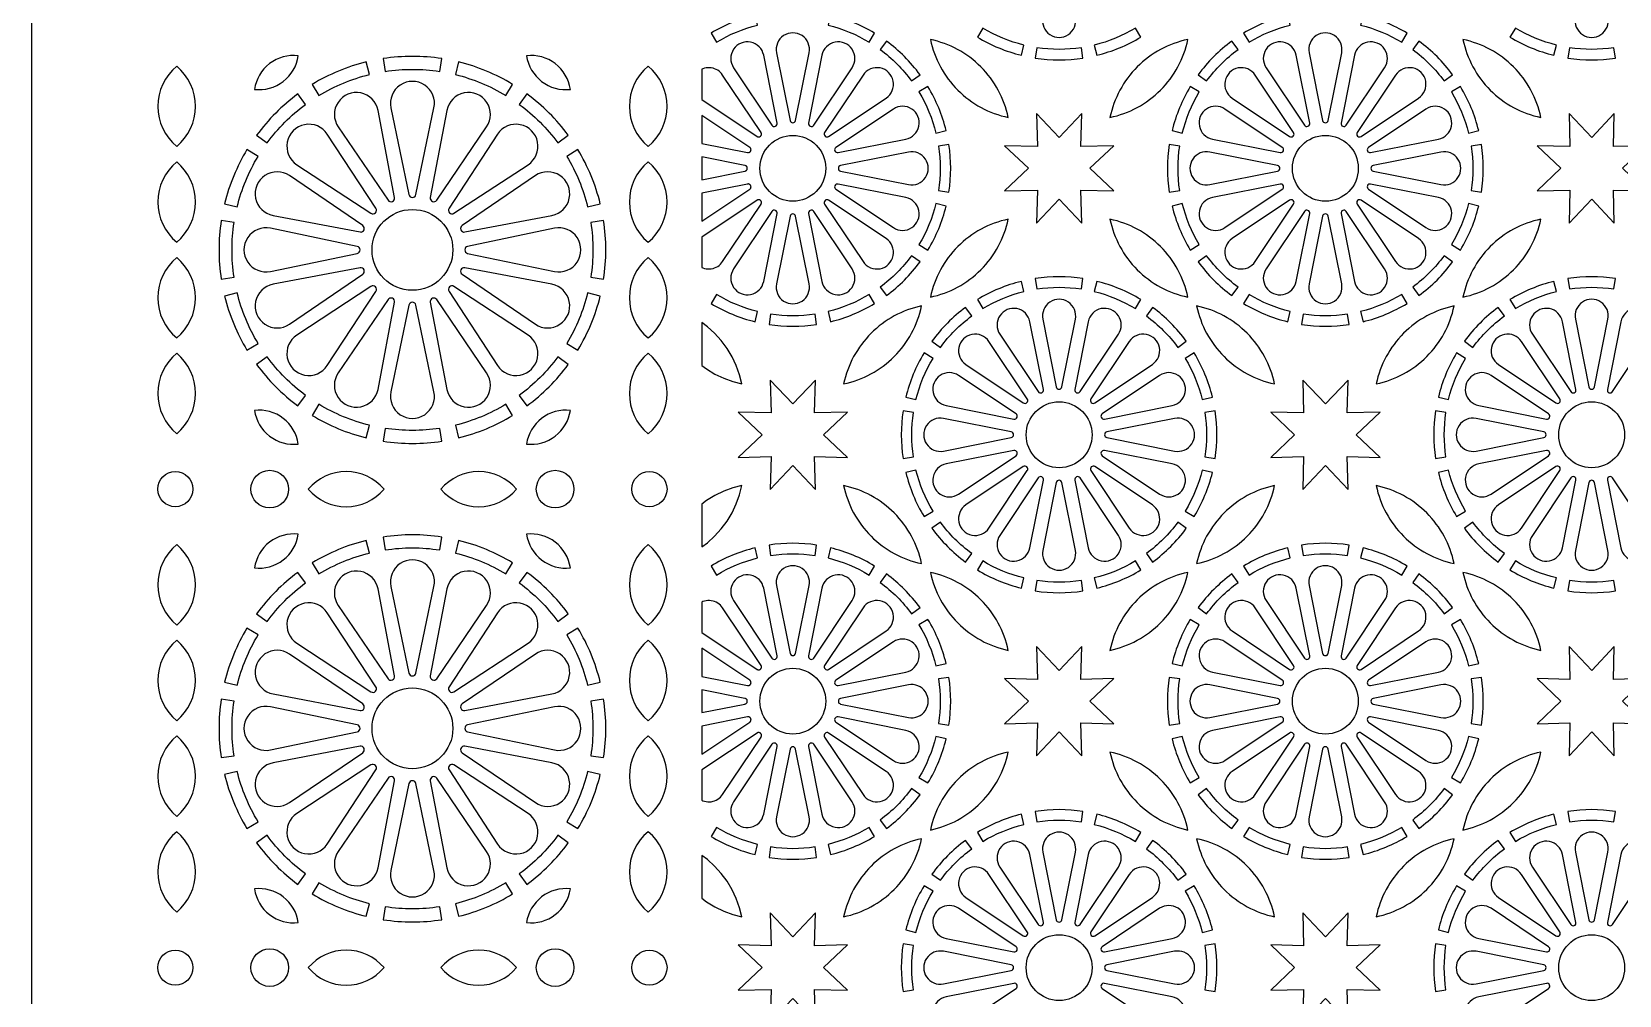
# Model space of a CAD drawing. Header units: millimetres. Extents: x 0 to 1380, y 140 to 1220.
# Drawn here: x 0 to 417.3, y 672.7 to 925.8 of the extents above; entities that cross this region are included whole.
import ezdxf

# ---------------------------------------------------------------- set-up
doc = ezdxf.new("R2010")
doc.units = ezdxf.units.MM
doc.layers.add('CUT', color=1, linetype='CONTINUOUS')

msp = doc.modelspace()

# ---------------------------------------------------------------- linework, layer by layer
at = {"layer": 'CUT'}
for points in [[(0, 1220), (1380.15, 1220), (1380.15, 139.85), (0, 139.85)], [(176.15, 907.986), (190.658, 898.292), (190.726, 898.251), (190.796, 898.219), (190.869, 898.193), (190.943, 898.176), (191.02, 898.166), (191.098, 898.163), (191.174, 898.169), (191.249, 898.182), (191.324, 898.203), (191.395, 898.231), (191.463, 898.267), (191.528, 898.31), (191.588, 898.358), (191.642, 898.412), (191.69, 898.472), (191.733, 898.537), (191.769, 898.605), (191.797, 898.676), (191.818, 898.751), (191.831, 898.826), (191.837, 898.902), (191.834, 898.98), (191.824, 899.057), (191.807, 899.131), (191.781, 899.204), (191.749, 899.274), (191.708, 899.342), (181.626, 914.431), (181.353, 914.796), (181.047, 915.129), (180.705, 915.429), (180.336, 915.693), (179.941, 915.915), (179.525, 916.096), (179.092, 916.233), (178.647, 916.324), (178.195, 916.368), (177.742, 916.366), (177.291, 916.316), (176.848, 916.22), (176.416, 916.078), (176.15, 915.958)], [(176.15, 896.443), (188.174, 894.051), (188.252, 894.04), (188.329, 894.036), (188.406, 894.041), (188.481, 894.053), (188.556, 894.073), (188.628, 894.101), (188.697, 894.135), (188.761, 894.176), (188.821, 894.224), (188.877, 894.278), (188.926, 894.337), (188.97, 894.4), (189.006, 894.468), (189.036, 894.539), (189.058, 894.613), (189.073, 894.688), (189.079, 894.766), (189.078, 894.842), (189.069, 894.919), (189.053, 894.994), (189.028, 895.066), (188.996, 895.137), (188.958, 895.204), (188.913, 895.266), (188.861, 895.324), (188.805, 895.376), (188.742, 895.423), (176.15, 903.837)], [(261.989, 889.925), (255.708, 883.974), (264.357, 884.207), (264.124, 875.558), (270.075, 881.839), (276.026, 875.558), (275.793, 884.207), (284.442, 883.974), (278.161, 889.925), (284.442, 895.876), (275.793, 895.643), (276.026, 904.292), (270.075, 898.011), (264.124, 904.292), (264.357, 895.643), (255.708, 895.876)], [(401.989, 889.925), (395.708, 883.974), (404.357, 884.207), (404.124, 875.558), (410.075, 881.839), (416.026, 875.558), (415.793, 884.207), (424.442, 883.974), (418.161, 889.925), (424.442, 895.876), (415.793, 895.643), (416.026, 904.292), (410.075, 898.011), (404.124, 904.292), (404.357, 895.643), (395.708, 895.876)], [(176.15, 886.924), (187.5, 889.182), (187.577, 889.202), (187.65, 889.228), (187.719, 889.262), (187.784, 889.302), (187.845, 889.349), (187.901, 889.402), (187.952, 889.46), (187.995, 889.523), (188.034, 889.59), (188.064, 889.661), (188.087, 889.735), (188.103, 889.809), (188.11, 889.887), (188.11, 889.963), (188.103, 890.041), (188.087, 890.115), (188.064, 890.189), (188.034, 890.26), (187.995, 890.327), (187.952, 890.39), (187.901, 890.448), (187.845, 890.501), (187.784, 890.548), (187.719, 890.588), (187.65, 890.622), (187.577, 890.648), (187.5, 890.668), (176.15, 892.926)], [(176.15, 876.013), (188.742, 884.427), (188.805, 884.474), (188.861, 884.526), (188.913, 884.584), (188.958, 884.646), (188.996, 884.713), (189.028, 884.784), (189.053, 884.856), (189.069, 884.931), (189.078, 885.008), (189.079, 885.084), (189.073, 885.162), (189.058, 885.237), (189.036, 885.311), (189.006, 885.382), (188.97, 885.45), (188.926, 885.513), (188.877, 885.572), (188.821, 885.626), (188.761, 885.674), (188.697, 885.715), (188.628, 885.749), (188.556, 885.777), (188.481, 885.797), (188.406, 885.809), (188.329, 885.814), (188.252, 885.81), (188.174, 885.799), (176.15, 883.407)], [(176.15, 863.892), (176.416, 863.772), (176.848, 863.63), (177.291, 863.534), (177.742, 863.484), (178.195, 863.482), (178.647, 863.526), (179.092, 863.617), (179.525, 863.754), (179.941, 863.935), (180.336, 864.157), (180.705, 864.421), (181.047, 864.721), (181.353, 865.054), (181.626, 865.419), (191.708, 880.508), (191.749, 880.576), (191.781, 880.646), (191.807, 880.719), (191.824, 880.793), (191.834, 880.87), (191.837, 880.948), (191.831, 881.024), (191.818, 881.099), (191.797, 881.174), (191.769, 881.245), (191.733, 881.313), (191.69, 881.378), (191.642, 881.438), (191.588, 881.492), (191.528, 881.54), (191.463, 881.583), (191.395, 881.619), (191.324, 881.647), (191.249, 881.668), (191.174, 881.681), (191.098, 881.687), (191.02, 881.684), (190.943, 881.674), (190.869, 881.657), (190.796, 881.631), (190.726, 881.599), (190.658, 881.558), (176.15, 871.864)], [(176.15, 838.141), (177.393, 837.216), (179.595, 835.888), (181.916, 834.78), (184.333, 833.903), (186.705, 833.295), (186.097, 835.667), (185.22, 838.084), (184.112, 840.405), (182.784, 842.607), (181.249, 844.67), (179.521, 846.576), (177.616, 848.303), (176.15, 849.394)], [(191.989, 819.925), (185.708, 813.974), (194.357, 814.207), (194.124, 805.558), (200.075, 811.839), (206.026, 805.558), (205.793, 814.207), (214.442, 813.974), (208.161, 819.925), (214.442, 825.876), (205.793, 825.643), (206.026, 834.292), (200.075, 828.011), (194.124, 834.292), (194.357, 825.643), (185.708, 825.876)], [(331.989, 819.925), (325.708, 813.974), (334.357, 814.207), (334.124, 805.558), (340.075, 811.839), (346.026, 805.558), (345.793, 814.207), (354.442, 813.974), (348.161, 819.925), (354.442, 825.876), (345.793, 825.643), (346.026, 834.292), (340.075, 828.011), (334.124, 834.292), (334.357, 825.643), (325.708, 825.876)], [(176.15, 790.456), (177.616, 791.547), (179.521, 793.274), (181.249, 795.18), (182.784, 797.243), (184.112, 799.445), (185.22, 801.766), (186.097, 804.183), (186.705, 806.555), (184.333, 805.947), (181.916, 805.07), (179.595, 803.962), (177.393, 802.634), (176.15, 801.709)], [(176.15, 767.986), (190.658, 758.292), (190.726, 758.251), (190.796, 758.219), (190.869, 758.193), (190.943, 758.176), (191.02, 758.166), (191.098, 758.163), (191.174, 758.169), (191.249, 758.182), (191.324, 758.203), (191.395, 758.231), (191.463, 758.267), (191.528, 758.31), (191.588, 758.358), (191.642, 758.412), (191.69, 758.472), (191.733, 758.537), (191.769, 758.605), (191.797, 758.676), (191.818, 758.751), (191.831, 758.826), (191.837, 758.902), (191.834, 758.98), (191.824, 759.057), (191.807, 759.131), (191.781, 759.204), (191.749, 759.274), (191.708, 759.342), (181.626, 774.431), (181.353, 774.796), (181.047, 775.129), (180.705, 775.429), (180.336, 775.693), (179.941, 775.915), (179.525, 776.096), (179.092, 776.233), (178.647, 776.324), (178.195, 776.368), (177.742, 776.366), (177.291, 776.316), (176.848, 776.22), (176.416, 776.078), (176.15, 775.958)], [(176.15, 756.443), (188.174, 754.051), (188.252, 754.04), (188.329, 754.036), (188.406, 754.041), (188.481, 754.053), (188.556, 754.073), (188.628, 754.101), (188.697, 754.135), (188.761, 754.176), (188.821, 754.224), (188.877, 754.278), (188.926, 754.337), (188.97, 754.4), (189.006, 754.468), (189.036, 754.539), (189.058, 754.613), (189.073, 754.688), (189.079, 754.766), (189.078, 754.842), (189.069, 754.919), (189.053, 754.994), (189.028, 755.066), (188.996, 755.137), (188.958, 755.204), (188.913, 755.266), (188.861, 755.324), (188.805, 755.376), (188.742, 755.423), (176.15, 763.837)], [(261.989, 749.925), (255.708, 743.974), (264.357, 744.207), (264.124, 735.558), (270.075, 741.839), (276.026, 735.558), (275.793, 744.207), (284.442, 743.974), (278.161, 749.925), (284.442, 755.876), (275.793, 755.643), (276.026, 764.292), (270.075, 758.011), (264.124, 764.292), (264.357, 755.643), (255.708, 755.876)], [(401.989, 749.925), (395.708, 743.974), (404.357, 744.207), (404.124, 735.558), (410.075, 741.839), (416.026, 735.558), (415.793, 744.207), (424.442, 743.974), (418.161, 749.925), (424.442, 755.876), (415.793, 755.643), (416.026, 764.292), (410.075, 758.011), (404.124, 764.292), (404.357, 755.643), (395.708, 755.876)], [(176.15, 746.924), (187.5, 749.182), (187.577, 749.202), (187.65, 749.228), (187.719, 749.262), (187.784, 749.302), (187.845, 749.349), (187.901, 749.402), (187.952, 749.46), (187.995, 749.523), (188.034, 749.59), (188.064, 749.661), (188.087, 749.735), (188.103, 749.809), (188.11, 749.887), (188.11, 749.963), (188.103, 750.041), (188.087, 750.115), (188.064, 750.189), (188.034, 750.26), (187.995, 750.327), (187.952, 750.39), (187.901, 750.448), (187.845, 750.501), (187.784, 750.548), (187.719, 750.588), (187.65, 750.622), (187.577, 750.648), (187.5, 750.668), (176.15, 752.926)], [(176.15, 736.013), (188.742, 744.427), (188.805, 744.474), (188.861, 744.526), (188.913, 744.584), (188.958, 744.646), (188.996, 744.713), (189.028, 744.784), (189.053, 744.856), (189.069, 744.931), (189.078, 745.008), (189.079, 745.084), (189.073, 745.162), (189.058, 745.237), (189.036, 745.311), (189.006, 745.382), (188.97, 745.45), (188.926, 745.513), (188.877, 745.572), (188.821, 745.626), (188.761, 745.674), (188.697, 745.715), (188.628, 745.749), (188.556, 745.777), (188.481, 745.797), (188.406, 745.809), (188.329, 745.814), (188.252, 745.81), (188.174, 745.799), (176.15, 743.407)], [(176.15, 723.892), (176.416, 723.772), (176.848, 723.63), (177.291, 723.534), (177.742, 723.484), (178.195, 723.482), (178.647, 723.526), (179.092, 723.617), (179.525, 723.754), (179.941, 723.935), (180.336, 724.157), (180.705, 724.421), (181.047, 724.721), (181.353, 725.054), (181.626, 725.419), (191.708, 740.508), (191.749, 740.576), (191.781, 740.646), (191.807, 740.719), (191.824, 740.793), (191.834, 740.87), (191.837, 740.948), (191.831, 741.024), (191.818, 741.099), (191.797, 741.174), (191.769, 741.245), (191.733, 741.313), (191.69, 741.378), (191.642, 741.438), (191.588, 741.492), (191.528, 741.54), (191.463, 741.583), (191.395, 741.619), (191.324, 741.647), (191.249, 741.668), (191.174, 741.681), (191.098, 741.687), (191.02, 741.684), (190.943, 741.674), (190.869, 741.657), (190.796, 741.631), (190.726, 741.599), (190.658, 741.558), (176.15, 731.864)], [(176.15, 698.141), (177.393, 697.216), (179.595, 695.888), (181.916, 694.78), (184.333, 693.903), (186.705, 693.295), (186.097, 695.667), (185.22, 698.084), (184.112, 700.405), (182.784, 702.607), (181.249, 704.67), (179.521, 706.576), (177.616, 708.303), (176.15, 709.394)], [(185.708, 673.974), (194.357, 674.207), (194.124, 665.558), (200.075, 671.839), (206.026, 665.558), (205.793, 674.207), (214.442, 673.974), (208.161, 679.925), (214.442, 685.876), (205.793, 685.643), (206.026, 694.292), (200.075, 688.011), (194.124, 694.292), (194.357, 685.643), (185.708, 685.876), (191.989, 679.925)], [(325.708, 673.974), (334.357, 674.207), (334.124, 665.558), (340.075, 671.839), (346.026, 665.558), (345.793, 674.207), (354.442, 673.974), (348.161, 679.925), (354.442, 685.876), (345.793, 685.643), (346.026, 694.292), (340.075, 688.011), (334.124, 694.292), (334.357, 685.643), (325.708, 685.876), (331.989, 679.925)]]:
    msp.add_lwpolyline(points, close=True, dxfattribs=at)
for points in [[(269.333, 947.352), (265.792, 929.549, 1.2185037), (274.358, 929.549), (270.817, 947.352, 0.8206783)], [(409.333, 947.352), (405.792, 929.549, 1.2185037), (414.358, 929.549), (410.817, 947.352, 0.8206783)], [(180.019, 923.075, -0.0758398), (190.816, 927.547), (190.162, 930.228, 0.0759046), (178.586, 925.434)], [(209.334, 927.547, -0.0758398), (220.131, 923.075), (221.564, 925.434, 0.0759046), (209.988, 930.228)], [(260.816, 922.303, -0.0758398), (250.019, 926.775), (248.586, 924.416, 0.0759046), (260.162, 919.622)], [(290.131, 926.775, -0.0758398), (279.334, 922.303), (279.988, 919.622, 0.0759046), (291.564, 924.416)], [(320.019, 923.075, -0.0758398), (330.816, 927.547), (330.162, 930.228, 0.0759046), (318.586, 925.434)], [(349.334, 927.547, -0.0758398), (360.131, 923.075), (361.564, 925.434, 0.0759046), (349.988, 930.228)], [(400.816, 922.303, -0.0758398), (390.019, 926.775), (388.586, 924.416, 0.0759046), (400.162, 919.622)], [(195.949, 901.824), (192.408, 919.627, 1.2185033), (184.493, 916.349), (194.578, 901.257, 0.8206798)], [(200.817, 902.498), (204.358, 920.301, 1.2185037), (195.792, 920.301), (199.333, 902.498, 0.8206783)], [(205.572, 901.257), (215.657, 916.349, 1.2185033), (207.742, 919.627), (204.201, 901.824, 0.8206798)], [(223.027, 921.14, -0.0758399), (231.29, 912.877), (233.517, 914.507, 0.0759044), (224.657, 923.367)], [(236.233, 923.767, 0.1456685), (243.424, 910.479, 0.1456685), (256.712, 903.288, 0.1456685), (249.521, 916.576, 0.1456685)], [(303.917, 923.767, 0.1456685), (290.629, 916.576, 0.1456685), (283.438, 903.288, 0.1456685), (296.726, 910.479, 0.1456685)], [(308.86, 912.877, -0.0758399), (317.123, 921.14), (315.493, 923.367, 0.0759044), (306.633, 914.507)], [(335.949, 901.824), (332.408, 919.627, 1.2185033), (324.493, 916.349), (334.578, 901.257, 0.8206798)], [(340.817, 902.498), (344.358, 920.301, 1.2185037), (335.792, 920.301), (339.333, 902.498, 0.8206783)], [(345.572, 901.257), (355.657, 916.349, 1.2185033), (347.742, 919.627), (344.201, 901.824, 0.8206798)], [(363.027, 921.14, -0.0758399), (371.29, 912.877), (373.517, 914.507, 0.0759044), (364.657, 923.367)], [(376.233, 923.767, 0.1456685), (383.424, 910.479, 0.1456685), (396.712, 903.288, 0.1456685), (389.521, 916.576, 0.1456685)], [(66.105, 912.758, 0.1947318), (70.077, 919.513, 0.1947317), (62.526, 917.424, 0.1947318), (58.554, 910.669, 0.1947317)], [(107.766, 918.756, 0.0760714), (92.384, 918.756), (92.906, 915.382, -0.0760181), (107.244, 915.382)], [(134.045, 912.758, 0.1947317), (141.596, 910.669, 0.1947318), (137.624, 917.424, 0.1947317), (130.073, 919.513, 0.1947318)], [(275.918, 921.623, -0.0758397), (264.232, 921.623), (263.811, 918.896, 0.0759046), (276.339, 918.896)], [(415.918, 921.623, -0.0758397), (404.232, 921.623), (403.811, 918.896, 0.0759046), (416.339, 918.896)], [(43.05, 906.211, 0.2224801), (38.1, 916.785, 0.2224801), (33.15, 906.211, 0.2224801), (38.1, 895.636, 0.2224801)], [(87.947, 917.874, 0.0760714), (73.736, 911.987), (75.509, 909.069, -0.0760181), (88.756, 914.557)], [(126.414, 911.987, 0.0760714), (112.203, 917.874), (111.394, 914.557, -0.0760181), (124.641, 909.069)], [(167, 906.211, 0.2224801), (162.05, 916.785, 0.2224801), (157.1, 906.211, 0.2224801), (162.05, 895.636, 0.2224801)], [(209.49, 898.29), (224.582, 908.375, 1.2185039), (218.525, 914.432), (208.44, 899.34, 0.8206772)], [(331.71, 899.34), (321.625, 914.432, 1.2185039), (315.568, 908.375), (330.66, 898.29, 0.8206772)], [(349.49, 898.29), (364.582, 908.375, 1.2185039), (358.525, 914.432), (348.44, 899.34, 0.8206772)], [(95.372, 882.264), (91.027, 905.141, 1.2293119), (80.561, 900.806), (93.665, 881.557, 0.8134632)], [(100.999, 883.016), (105.739, 905.814, 1.229312), (94.411, 905.814), (99.151, 883.016, 0.8134629)], [(106.485, 881.557), (119.589, 900.806, 1.2293119), (109.123, 905.141), (104.778, 882.264, 0.8134632)], [(233.225, 909.981, -0.0758398), (237.697, 899.184), (240.378, 899.838, 0.0759046), (235.584, 911.414)], [(302.453, 899.184, -0.0758398), (306.925, 909.981), (304.566, 911.414, 0.0759046), (299.772, 899.838)], [(373.225, 909.981, -0.0758398), (377.697, 899.184), (380.378, 899.838, 0.0759046), (375.584, 911.414)], [(69.975, 909.474, 0.0760714), (59.098, 898.597), (61.852, 896.58, -0.0760181), (71.991, 906.719)], [(141.052, 898.597, 0.0760714), (130.175, 909.474), (128.159, 906.719, -0.0760181), (138.298, 896.58)], [(211.974, 894.051), (229.777, 897.592, 1.2185033), (226.499, 905.507), (211.407, 895.422, 0.8206798)], [(328.743, 895.422), (313.651, 905.507, 1.2185033), (310.373, 897.592), (328.176, 894.051, 0.8206798)], [(351.974, 894.051), (369.777, 897.592, 1.2185033), (366.499, 905.507), (351.407, 895.422, 0.8206798)], [(90.461, 879.417), (77.692, 898.889, 1.229312), (69.682, 890.879), (89.155, 878.11, 0.8134629)], [(110.995, 878.11), (130.468, 890.879, 1.229312), (122.458, 898.889), (109.689, 879.417, 0.8134629)], [(56.584, 894.836, 0.0760714), (50.698, 880.624), (54.015, 879.815, -0.0760181), (59.502, 893.063)], [(149.452, 880.624, 0.0760714), (143.566, 894.836), (140.648, 893.063, -0.0760181), (146.135, 879.815)], [(212.648, 889.183), (230.451, 885.642, 1.2185037), (230.451, 894.208), (212.648, 890.667, 0.8206783)], [(238.377, 895.768, -0.0758397), (238.377, 884.082), (241.104, 883.661, 0.0759046), (241.104, 896.189)], [(301.773, 884.082, -0.0758397), (301.773, 895.768), (299.046, 896.189, 0.0759046), (299.046, 883.661)], [(327.502, 890.667), (309.699, 894.208, 1.2185037), (309.699, 885.642), (327.502, 889.183, 0.8206783)], [(352.648, 889.183), (370.451, 885.642, 1.2185037), (370.451, 894.208), (352.648, 890.667, 0.8206783)], [(378.377, 895.768, -0.0758397), (378.377, 884.082), (381.104, 883.661, 0.0759046), (381.104, 896.189)], [(43.05, 881.068, 0.2224801), (38.1, 891.642, 0.2224801), (33.15, 881.068, 0.2224801), (38.1, 870.493, 0.2224801)], [(87.014, 874.906), (67.766, 888.01, 1.2293118), (63.43, 877.545), (86.307, 873.2, 0.8134636)], [(113.843, 873.2), (136.72, 877.545, 1.2293118), (132.384, 888.01), (113.136, 874.906, 0.8134636)], [(167, 881.068, 0.2224801), (162.05, 891.642, 0.2224801), (157.1, 881.068, 0.2224801), (162.05, 870.493, 0.2224801)], [(211.407, 884.428), (226.499, 874.343, 1.2185033), (229.777, 882.258), (211.974, 885.799, 0.8206798)], [(328.176, 885.799), (310.373, 882.258, 1.2185033), (313.651, 874.343), (328.743, 884.428, 0.8206798)], [(351.407, 884.428), (366.499, 874.343, 1.2185033), (369.777, 882.258), (351.974, 885.799, 0.8206798)], [(208.44, 880.51), (218.525, 865.418, 1.2185039), (224.582, 871.475), (209.49, 881.56, 0.8206772)], [(237.697, 880.666, -0.0758398), (233.225, 869.869), (235.584, 868.436, 0.0759046), (240.378, 880.012)], [(306.925, 869.869, -0.0758398), (302.453, 880.666), (299.772, 880.012, 0.0759046), (304.566, 868.436)], [(330.66, 881.56), (315.568, 871.475, 1.2185039), (321.625, 865.418), (331.71, 880.51, 0.8206772)], [(348.44, 880.51), (358.525, 865.418, 1.2185039), (364.582, 871.475), (349.49, 881.56, 0.8206772)], [(377.697, 880.666, -0.0758398), (373.225, 869.869), (375.584, 868.436, 0.0759046), (380.378, 880.012)], [(194.578, 878.593), (184.493, 863.501, 1.2185033), (192.408, 860.223), (195.949, 878.026, 0.8206798)], [(199.333, 877.352), (195.792, 859.549, 1.2185037), (204.358, 859.549), (200.817, 877.352, 0.8206783)], [(204.201, 878.026), (207.742, 860.223, 1.2185033), (215.657, 863.501), (205.572, 878.593, 0.8206798)], [(236.233, 856.083, 0.1456685), (249.521, 863.274, 0.1456685), (256.712, 876.562, 0.1456685), (243.424, 869.371, 0.1456685)], [(303.917, 856.083, 0.1456685), (296.726, 869.371, 0.1456685), (283.438, 876.562, 0.1456685), (290.629, 863.274, 0.1456685)], [(334.578, 878.593), (324.493, 863.501, 1.2185033), (332.408, 860.223), (335.949, 878.026, 0.8206798)], [(339.333, 877.352), (335.792, 859.549, 1.2185037), (344.358, 859.549), (340.817, 877.352, 0.8206783)], [(344.201, 878.026), (347.742, 860.223, 1.2185033), (355.657, 863.501), (345.572, 878.593, 0.8206798)], [(376.233, 856.083, 0.1456685), (389.521, 863.274, 0.1456685), (396.712, 876.562, 0.1456685), (383.424, 869.371, 0.1456685)], [(49.815, 876.187, 0.0760715), (49.815, 860.806), (53.189, 861.327, -0.076018), (53.189, 875.666)], [(85.556, 869.421), (62.757, 874.161, 1.229312), (62.757, 862.832), (85.556, 867.572, 0.8134626)], [(114.594, 867.572), (137.393, 862.832, 1.229312), (137.393, 874.161), (114.594, 869.421, 0.8134626)], [(150.335, 860.806, 0.0760715), (150.335, 876.187), (146.961, 875.666, -0.076018), (146.961, 861.327)], [(43.05, 855.925, 0.2224801), (38.1, 866.499, 0.2224801), (33.15, 855.925, 0.2224801), (38.1, 845.351, 0.2224801)], [(167, 855.925, 0.2224801), (162.05, 866.499, 0.2224801), (157.1, 855.925, 0.2224801), (162.05, 845.351, 0.2224801)], [(231.29, 866.973, -0.0758399), (223.027, 858.71), (224.657, 856.483, 0.0759044), (233.517, 865.343)], [(317.123, 858.71, -0.0758399), (308.86, 866.973), (306.633, 865.343, 0.0759044), (315.493, 856.483)], [(371.29, 866.973, -0.0758399), (363.027, 858.71), (364.657, 856.483, 0.0759044), (373.517, 865.343)], [(86.307, 863.793), (63.43, 859.448, 1.2293118), (67.766, 848.983), (87.014, 862.087, 0.8134636)], [(113.136, 862.087), (132.384, 848.983, 1.2293118), (136.72, 859.448), (113.843, 863.793, 0.8134636)], [(250.019, 853.075, -0.0758398), (260.816, 857.547), (260.162, 860.228, 0.0759046), (248.586, 855.434)], [(264.232, 858.227, -0.0758397), (275.918, 858.227), (276.339, 860.954, 0.0759046), (263.811, 860.954)], [(279.334, 857.547, -0.0758398), (290.131, 853.075), (291.564, 855.434, 0.0759046), (279.988, 860.228)], [(390.019, 853.075, -0.0758398), (400.816, 857.547), (400.162, 860.228, 0.0759046), (388.586, 855.434)], [(404.232, 858.227, -0.0758397), (415.918, 858.227), (416.339, 860.954, 0.0759046), (403.811, 860.954)], [(50.698, 856.369, 0.0760714), (56.584, 842.157), (59.502, 843.93, -0.0760181), (54.015, 857.178)], [(89.155, 858.882), (69.682, 846.113, 1.229312), (77.692, 838.104), (90.461, 857.576, 0.8134629)], [(93.665, 855.436), (80.561, 836.187, 1.2293119), (91.027, 831.852), (95.372, 854.729, 0.8134632)], [(104.778, 854.729), (109.123, 831.852, 1.2293119), (119.589, 836.187), (106.485, 855.436, 0.8134632)], [(109.689, 857.576), (122.458, 838.104, 1.229312), (130.468, 846.113), (110.995, 858.882, 0.8134629)], [(143.566, 842.157, 0.0760714), (149.452, 856.369), (146.135, 857.178, -0.0760181), (140.648, 843.93)], [(190.816, 852.303, -0.0758398), (180.019, 856.775), (178.586, 854.416, 0.0759046), (190.162, 849.622)], [(220.131, 856.775, -0.0758398), (209.334, 852.303), (209.988, 849.622, 0.0759046), (221.564, 854.416)], [(270.817, 832.498), (274.358, 850.301, 1.2185037), (265.792, 850.301), (269.333, 832.498, 0.8206783)], [(330.816, 852.303, -0.0758398), (320.019, 856.775), (318.586, 854.416, 0.0759046), (330.162, 849.622)], [(360.131, 856.775, -0.0758398), (349.334, 852.303), (349.988, 849.622, 0.0759046), (361.564, 854.416)], [(410.817, 832.498), (414.358, 850.301, 1.2185037), (405.792, 850.301), (409.333, 832.498, 0.8206783)], [(99.151, 853.977), (94.411, 831.179, 1.229312), (105.739, 831.179), (100.999, 853.977, 0.8134629)], [(205.918, 851.623, -0.0758397), (194.232, 851.623), (193.811, 848.896, 0.0759046), (206.339, 848.896)], [(233.917, 853.767, 0.1456685), (220.629, 846.576, 0.1456685), (213.438, 833.288, 0.1456685), (226.726, 840.479, 0.1456685)], [(238.86, 842.877, -0.0758399), (247.123, 851.14), (245.493, 853.367, 0.0759044), (236.633, 844.507)], [(265.949, 831.824), (262.408, 849.627, 1.2185033), (254.493, 846.349), (264.578, 831.257, 0.8206798)], [(275.572, 831.257), (285.657, 846.349, 1.2185033), (277.742, 849.627), (274.201, 831.824, 0.8206798)], [(293.027, 851.14, -0.0758399), (301.29, 842.877), (303.517, 844.507, 0.0759044), (294.657, 853.367)], [(306.233, 853.767, 0.1456685), (313.424, 840.479, 0.1456685), (326.712, 833.288, 0.1456685), (319.521, 846.576, 0.1456685)], [(345.918, 851.623, -0.0758397), (334.232, 851.623), (333.811, 848.896, 0.0759046), (346.339, 848.896)], [(373.917, 853.767, 0.1456685), (360.629, 846.576, 0.1456685), (353.438, 833.288, 0.1456685), (366.726, 840.479, 0.1456685)], [(378.86, 842.877, -0.0758399), (387.123, 851.14), (385.493, 853.367, 0.0759044), (376.633, 844.507)], [(405.949, 831.824), (402.408, 849.627, 1.2185033), (394.493, 846.349), (404.578, 831.257, 0.8206798)], [(415.572, 831.257), (425.657, 846.349, 1.2185033), (417.742, 849.627), (414.201, 831.824, 0.8206798)], [(261.71, 829.34), (251.625, 844.432, 1.2185039), (245.568, 838.375), (260.66, 828.29, 0.8206772)], [(279.49, 828.29), (294.582, 838.375, 1.2185039), (288.525, 844.432), (278.44, 829.34, 0.8206772)], [(401.71, 829.34), (391.625, 844.432, 1.2185039), (385.568, 838.375), (400.66, 828.29, 0.8206772)], [(43.05, 830.782, 0.2224801), (38.1, 841.357, 0.2224801), (33.15, 830.782, 0.2224801), (38.1, 820.208, 0.2224801)], [(59.098, 838.396, 0.0760714), (69.975, 827.519), (71.991, 830.274, -0.0760181), (61.852, 840.413)], [(130.175, 827.519, 0.0760714), (141.052, 838.396), (138.298, 840.413, -0.0760181), (128.159, 830.274)], [(167, 830.782, 0.2224801), (162.05, 841.357, 0.2224801), (157.1, 830.782, 0.2224801), (162.05, 820.208, 0.2224801)], [(232.453, 829.184, -0.0758398), (236.925, 839.981), (234.566, 841.414, 0.0759046), (229.772, 829.838)], [(303.225, 839.981, -0.0758398), (307.697, 829.184), (310.378, 829.838, 0.0759046), (305.584, 841.414)], [(372.453, 829.184, -0.0758398), (376.925, 839.981), (374.566, 841.414, 0.0759046), (369.772, 829.838)], [(258.743, 825.422), (243.651, 835.507, 1.2185033), (240.373, 827.592), (258.176, 824.051, 0.8206798)], [(281.974, 824.051), (299.777, 827.592, 1.2185033), (296.499, 835.507), (281.407, 825.422, 0.8206798)], [(398.743, 825.422), (383.651, 835.507, 1.2185033), (380.373, 827.592), (398.176, 824.051, 0.8206798)], [(66.105, 824.235, 0.1947317), (58.554, 826.324, 0.1947318), (62.526, 819.569, 0.1947317), (70.077, 817.48, 0.1947318)], [(73.736, 825.005, 0.0760715), (87.947, 819.119), (88.756, 822.436, -0.076018), (75.509, 827.924)], [(112.203, 819.119, 0.0760715), (126.414, 825.005), (124.641, 827.924, -0.076018), (111.394, 822.436)], [(134.045, 824.235, 0.1947318), (130.073, 817.48, 0.1947317), (137.624, 819.569, 0.1947318), (141.596, 826.324, 0.1947317)], [(231.773, 814.082, -0.0758397), (231.773, 825.768), (229.046, 826.189, 0.0759046), (229.046, 813.661)], [(257.502, 820.667), (239.699, 824.208, 1.2185037), (239.699, 815.642), (257.502, 819.183, 0.8206783)], [(282.648, 819.183), (300.451, 815.642, 1.2185037), (300.451, 824.208), (282.648, 820.667, 0.8206783)], [(308.377, 825.768, -0.0758397), (308.377, 814.082), (311.104, 813.661, 0.0759046), (311.104, 826.189)], [(371.773, 814.082, -0.0758397), (371.773, 825.768), (369.046, 826.189, 0.0759046), (369.046, 813.661)], [(397.502, 820.667), (379.699, 824.208, 1.2185037), (379.699, 815.642), (397.502, 819.183, 0.8206783)], [(92.384, 818.237, 0.0760713), (107.766, 818.237), (107.244, 821.61, -0.0760182), (92.906, 821.61)], [(258.176, 815.799), (240.373, 812.258, 1.2185033), (243.651, 804.343), (258.743, 814.428, 0.8206798)], [(281.407, 814.428), (296.499, 804.343, 1.2185033), (299.777, 812.258), (281.974, 815.799, 0.8206798)], [(398.176, 815.799), (380.373, 812.258, 1.2185033), (383.651, 804.343), (398.743, 814.428, 0.8206798)], [(82.655, 810.254, 0.2205825), (72.703, 805.639, 0.2205825), (82.655, 801.024, 0.2205825), (92.607, 805.639, 0.2205825)], [(117.495, 810.254, 0.2205825), (107.543, 805.639, 0.2205825), (117.495, 801.024, 0.2205825), (127.447, 805.639, 0.2205825)], [(236.925, 799.869, -0.0758398), (232.453, 810.666), (229.772, 810.012, 0.0759046), (234.566, 798.436)], [(260.66, 811.56), (245.568, 801.475, 1.2185039), (251.625, 795.418), (261.71, 810.51, 0.8206772)], [(278.44, 810.51), (288.525, 795.418, 1.2185039), (294.582, 801.475), (279.49, 811.56, 0.8206772)], [(307.697, 810.666, -0.0758398), (303.225, 799.869), (305.584, 798.436, 0.0759046), (310.378, 810.012)], [(376.925, 799.869, -0.0758398), (372.453, 810.666), (369.772, 810.012, 0.0759046), (374.566, 798.436)], [(400.66, 811.56), (385.568, 801.475, 1.2185039), (391.625, 795.418), (401.71, 810.51, 0.8206772)], [(233.917, 786.083, 0.1456685), (226.726, 799.371, 0.1456685), (213.438, 806.562, 0.1456685), (220.629, 793.274, 0.1456685)], [(264.578, 808.593), (254.493, 793.501, 1.2185033), (262.408, 790.223), (265.949, 808.026, 0.8206798)], [(269.333, 807.352), (265.792, 789.549, 1.2185037), (274.358, 789.549), (270.817, 807.352, 0.8206783)], [(274.201, 808.026), (277.742, 790.223, 1.2185033), (285.657, 793.501), (275.572, 808.593, 0.8206798)], [(306.233, 786.083, 0.1456685), (319.521, 793.274, 0.1456685), (326.712, 806.562, 0.1456685), (313.424, 799.371, 0.1456685)], [(373.917, 786.083, 0.1456685), (366.726, 799.371, 0.1456685), (353.438, 806.562, 0.1456685), (360.629, 793.274, 0.1456685)], [(404.578, 808.593), (394.493, 793.501, 1.2185033), (402.408, 790.223), (405.949, 808.026, 0.8206798)], [(409.333, 807.352), (405.792, 789.549, 1.2185037), (414.358, 789.549), (410.817, 807.352, 0.8206783)], [(414.201, 808.026), (417.742, 790.223, 1.2185033), (425.657, 793.501), (415.572, 808.593, 0.8206798)], [(66.105, 787.044, 0.1947318), (70.077, 793.799, 0.1947317), (62.526, 791.71, 0.1947318), (58.554, 784.955, 0.1947317)], [(107.766, 793.042, 0.0760714), (92.384, 793.042), (92.906, 789.668, -0.0760181), (107.244, 789.668)], [(134.045, 787.044, 0.1947317), (141.596, 784.955, 0.1947318), (137.624, 791.71, 0.1947317), (130.073, 793.799, 0.1947318)], [(247.123, 788.71, -0.0758399), (238.86, 796.973), (236.633, 795.343, 0.0759044), (245.493, 786.483)], [(301.29, 796.973, -0.0758399), (293.027, 788.71), (294.657, 786.483, 0.0759044), (303.517, 795.343)], [(387.123, 788.71, -0.0758399), (378.86, 796.973), (376.633, 795.343, 0.0759044), (385.493, 786.483)], [(43.05, 780.496, 0.2224801), (38.1, 791.071, 0.2224801), (33.15, 780.496, 0.2224801), (38.1, 769.922, 0.2224801)], [(87.947, 792.159, 0.0760714), (73.736, 786.273), (75.509, 783.355, -0.076018), (88.756, 788.842)], [(126.414, 786.273, 0.0760714), (112.203, 792.159), (111.394, 788.842, -0.076018), (124.641, 783.355)], [(167, 780.496, 0.2224801), (162.05, 791.071, 0.2224801), (157.1, 780.496, 0.2224801), (162.05, 769.922, 0.2224801)], [(180.019, 783.075, -0.0758398), (190.816, 787.547), (190.162, 790.228, 0.0759046), (178.586, 785.434)], [(194.232, 788.227, -0.0758397), (205.918, 788.227), (206.339, 790.954, 0.0759046), (193.811, 790.954)], [(209.334, 787.547, -0.0758398), (220.131, 783.075), (221.564, 785.434, 0.0759046), (209.988, 790.228)], [(320.019, 783.075, -0.0758398), (330.816, 787.547), (330.162, 790.228, 0.0759046), (318.586, 785.434)], [(334.232, 788.227, -0.0758397), (345.918, 788.227), (346.339, 790.954, 0.0759046), (333.811, 790.954)], [(349.334, 787.547, -0.0758398), (360.131, 783.075), (361.564, 785.434, 0.0759046), (349.988, 790.228)], [(100.999, 757.301), (105.739, 780.1, 1.229312), (94.411, 780.1), (99.151, 757.301, 0.8134626)], [(200.817, 762.498), (204.358, 780.301, 1.2185037), (195.792, 780.301), (199.333, 762.498, 0.8206783)], [(260.816, 782.303, -0.0758398), (250.019, 786.775), (248.586, 784.416, 0.0759046), (260.162, 779.622)], [(290.131, 786.775, -0.0758398), (279.334, 782.303), (279.988, 779.622, 0.0759046), (291.564, 784.416)], [(340.817, 762.498), (344.358, 780.301, 1.2185037), (335.792, 780.301), (339.333, 762.498, 0.8206783)], [(400.816, 782.303, -0.0758398), (390.019, 786.775), (388.586, 784.416, 0.0759046), (400.162, 779.622)], [(69.975, 783.76, 0.0760714), (59.098, 772.883), (61.852, 770.866, -0.0760181), (71.991, 781.005)], [(95.372, 756.55), (91.027, 779.427, 1.2293119), (80.561, 775.092), (93.665, 755.843, 0.8134632)], [(106.485, 755.843), (119.589, 775.092, 1.2293119), (109.123, 779.427), (104.778, 756.55, 0.8134632)], [(141.052, 772.883, 0.0760714), (130.175, 783.76), (128.159, 781.005, -0.0760181), (138.298, 770.866)], [(195.949, 761.824), (192.408, 779.627, 1.2185033), (184.493, 776.349), (194.578, 761.257, 0.8206798)], [(205.572, 761.257), (215.657, 776.349, 1.2185033), (207.742, 779.627), (204.201, 761.824, 0.8206798)], [(223.027, 781.14, -0.0758399), (231.29, 772.877), (233.517, 774.507, 0.0759044), (224.657, 783.367)], [(236.233, 783.767, 0.1456685), (243.424, 770.479, 0.1456685), (256.712, 763.288, 0.1456685), (249.521, 776.576, 0.1456685)], [(275.918, 781.623, -0.0758397), (264.232, 781.623), (263.811, 778.896, 0.0759046), (276.339, 778.896)], [(303.917, 783.767, 0.1456685), (290.629, 776.576, 0.1456685), (283.438, 763.288, 0.1456685), (296.726, 770.479, 0.1456685)], [(308.86, 772.877, -0.0758399), (317.123, 781.14), (315.493, 783.367, 0.0759044), (306.633, 774.507)], [(335.949, 761.824), (332.408, 779.627, 1.2185033), (324.493, 776.349), (334.578, 761.257, 0.8206798)], [(345.572, 761.257), (355.657, 776.349, 1.2185033), (347.742, 779.627), (344.201, 761.824, 0.8206798)], [(363.027, 781.14, -0.0758399), (371.29, 772.877), (373.517, 774.507, 0.0759044), (364.657, 783.367)], [(376.233, 783.767, 0.1456685), (383.424, 770.479, 0.1456685), (396.712, 763.288, 0.1456685), (389.521, 776.576, 0.1456685)], [(415.918, 781.623, -0.0758397), (404.232, 781.623), (403.811, 778.896, 0.0759046), (416.339, 778.896)], [(209.49, 758.29), (224.582, 768.375, 1.2185039), (218.525, 774.432), (208.44, 759.34, 0.8206772)], [(331.71, 759.34), (321.625, 774.432, 1.2185039), (315.568, 768.375), (330.66, 758.29, 0.8206772)], [(349.49, 758.29), (364.582, 768.375, 1.2185039), (358.525, 774.432), (348.44, 759.34, 0.8206772)], [(90.461, 753.702), (77.692, 773.175, 1.2293119), (69.682, 765.165), (89.155, 752.396, 0.8134633)], [(110.995, 752.396), (130.468, 765.165, 1.2293119), (122.458, 773.175), (109.689, 753.702, 0.8134633)], [(56.584, 769.122, 0.0760714), (50.698, 754.91), (54.015, 754.101, -0.0760181), (59.502, 767.349)], [(149.452, 754.91, 0.0760714), (143.566, 769.122), (140.648, 767.349, -0.0760181), (146.135, 754.101)], [(233.225, 769.981, -0.0758398), (237.697, 759.184), (240.378, 759.838, 0.0759046), (235.584, 771.414)], [(302.453, 759.184, -0.0758398), (306.925, 769.981), (304.566, 771.414, 0.0759046), (299.772, 759.838)], [(373.225, 769.981, -0.0758398), (377.697, 759.184), (380.378, 759.838, 0.0759046), (375.584, 771.414)], [(43.05, 755.354, 0.2224801), (38.1, 765.928, 0.2224801), (33.15, 755.354, 0.2224801), (38.1, 744.779, 0.2224801)], [(167, 755.354, 0.2224801), (162.05, 765.928, 0.2224801), (157.1, 755.354, 0.2224801), (162.05, 744.779, 0.2224801)], [(211.974, 754.051), (229.777, 757.592, 1.2185033), (226.499, 765.507), (211.407, 755.422, 0.8206798)], [(328.743, 755.422), (313.651, 765.507, 1.2185033), (310.373, 757.592), (328.176, 754.051, 0.8206798)], [(351.974, 754.051), (369.777, 757.592, 1.2185033), (366.499, 765.507), (351.407, 755.422, 0.8206798)], [(87.014, 749.192), (67.766, 762.296, 1.2293118), (63.43, 751.831), (86.307, 747.486, 0.8134636)], [(113.843, 747.486), (136.72, 751.831, 1.2293118), (132.384, 762.296), (113.136, 749.192, 0.8134636)], [(238.377, 755.768, -0.0758397), (238.377, 744.082), (241.104, 743.661, 0.0759046), (241.104, 756.189)], [(301.773, 744.082, -0.0758397), (301.773, 755.768), (299.046, 756.189, 0.0759046), (299.046, 743.661)], [(378.377, 755.768, -0.0758397), (378.377, 744.082), (381.104, 743.661, 0.0759046), (381.104, 756.189)], [(212.648, 749.183), (230.451, 745.642, 1.2185037), (230.451, 754.208), (212.648, 750.667, 0.8206783)], [(327.502, 750.667), (309.699, 754.208, 1.2185037), (309.699, 745.642), (327.502, 749.183, 0.8206783)], [(352.648, 749.183), (370.451, 745.642, 1.2185037), (370.451, 754.208), (352.648, 750.667, 0.8206783)], [(49.815, 750.473, 0.0760715), (49.815, 735.091), (53.189, 735.613, -0.0760181), (53.189, 749.952)], [(85.556, 743.706), (62.757, 748.447, 1.2293119), (62.757, 737.118), (85.556, 741.858, 0.8134633)], [(114.594, 741.858), (137.393, 737.118, 1.2293119), (137.393, 748.447), (114.594, 743.706, 0.8134633)], [(150.335, 735.091, 0.0760715), (150.335, 750.473), (146.961, 749.952, -0.0760181), (146.961, 735.613)], [(211.407, 744.428), (226.499, 734.343, 1.2185033), (229.777, 742.258), (211.974, 745.799, 0.8206798)], [(328.176, 745.799), (310.373, 742.258, 1.2185033), (313.651, 734.343), (328.743, 744.428, 0.8206798)], [(351.407, 744.428), (366.499, 734.343, 1.2185033), (369.777, 742.258), (351.974, 745.799, 0.8206798)], [(43.05, 730.211, 0.2224801), (38.1, 740.785, 0.2224801), (33.15, 730.211, 0.2224801), (38.1, 719.636, 0.2224801)], [(167, 730.211, 0.2224801), (162.05, 740.785, 0.2224801), (157.1, 730.211, 0.2224801), (162.05, 719.636, 0.2224801)], [(194.578, 738.593), (184.493, 723.501, 1.2185033), (192.408, 720.223), (195.949, 738.026, 0.8206798)], [(204.201, 738.026), (207.742, 720.223, 1.2185033), (215.657, 723.501), (205.572, 738.593, 0.8206798)], [(208.44, 740.51), (218.525, 725.418, 1.2185039), (224.582, 731.475), (209.49, 741.56, 0.8206772)], [(237.697, 740.666, -0.0758398), (233.225, 729.869), (235.584, 728.436, 0.0759046), (240.378, 740.012)], [(306.925, 729.869, -0.0758398), (302.453, 740.666), (299.772, 740.012, 0.0759046), (304.566, 728.436)], [(330.66, 741.56), (315.568, 731.475, 1.2185039), (321.625, 725.418), (331.71, 740.51, 0.8206772)], [(334.578, 738.593), (324.493, 723.501, 1.2185033), (332.408, 720.223), (335.949, 738.026, 0.8206798)], [(344.201, 738.026), (347.742, 720.223, 1.2185033), (355.657, 723.501), (345.572, 738.593, 0.8206798)], [(348.44, 740.51), (358.525, 725.418, 1.2185039), (364.582, 731.475), (349.49, 741.56, 0.8206772)], [(377.697, 740.666, -0.0758398), (373.225, 729.869), (375.584, 728.436, 0.0759046), (380.378, 740.012)], [(86.307, 738.079), (63.43, 733.734, 1.2293118), (67.766, 723.268), (87.014, 736.372, 0.8134636)], [(113.136, 736.372), (132.384, 723.268, 1.2293118), (136.72, 733.734), (113.843, 738.079, 0.8134636)], [(199.333, 737.352), (195.792, 719.549, 1.2185037), (204.358, 719.549), (200.817, 737.352, 0.8206783)], [(236.233, 716.083, 0.1456685), (249.521, 723.274, 0.1456685), (256.712, 736.562, 0.1456685), (243.424, 729.371, 0.1456685)], [(303.917, 716.083, 0.1456685), (296.726, 729.371, 0.1456685), (283.438, 736.562, 0.1456685), (290.629, 723.274, 0.1456685)], [(339.333, 737.352), (335.792, 719.549, 1.2185037), (344.358, 719.549), (340.817, 737.352, 0.8206783)], [(376.233, 716.083, 0.1456685), (389.521, 723.274, 0.1456685), (396.712, 736.562, 0.1456685), (383.424, 729.371, 0.1456685)], [(50.698, 730.654, 0.0760714), (56.584, 716.443), (59.502, 718.216, -0.076018), (54.015, 731.463)], [(89.155, 733.168), (69.682, 720.399, 1.2293119), (77.692, 712.389), (90.461, 731.862, 0.8134633)], [(109.689, 731.862), (122.458, 712.389, 1.2293119), (130.468, 720.399), (110.995, 733.168, 0.8134633)], [(143.566, 716.443, 0.0760714), (149.452, 730.654), (146.135, 731.463, -0.076018), (140.648, 718.216)], [(93.665, 729.721), (80.561, 710.473, 1.2293118), (91.027, 706.137), (95.372, 729.014, 0.8134636)], [(99.151, 728.263), (94.411, 705.465, 1.229312), (105.739, 705.465), (100.999, 728.263, 0.8134629)], [(104.778, 729.014), (109.123, 706.137, 1.2293118), (119.589, 710.473), (106.485, 729.721, 0.8134636)], [(231.29, 726.973, -0.0758399), (223.027, 718.71), (224.657, 716.483, 0.0759044), (233.517, 725.343)], [(317.123, 718.71, -0.0758399), (308.86, 726.973), (306.633, 725.343, 0.0759044), (315.493, 716.483)], [(371.29, 726.973, -0.0758399), (363.027, 718.71), (364.657, 716.483, 0.0759044), (373.517, 725.343)], [(250.019, 713.075, -0.0758398), (260.816, 717.547), (260.162, 720.228, 0.0759046), (248.586, 715.434)], [(264.232, 718.227, -0.0758397), (275.918, 718.227), (276.339, 720.954, 0.0759046), (263.811, 720.954)], [(279.334, 717.547, -0.0758398), (290.131, 713.075), (291.564, 715.434, 0.0759046), (279.988, 720.228)], [(390.019, 713.075, -0.0758398), (400.816, 717.547), (400.162, 720.228, 0.0759046), (388.586, 715.434)], [(404.232, 718.227, -0.0758397), (415.918, 718.227), (416.339, 720.954, 0.0759046), (403.811, 720.954)], [(43.05, 705.068, 0.2224801), (38.1, 715.642, 0.2224801), (33.15, 705.068, 0.2224801), (38.1, 694.493, 0.2224801)], [(59.098, 712.682, 0.0760715), (69.975, 701.805), (71.991, 704.559, -0.0760181), (61.852, 714.699)], [(130.175, 701.805, 0.0760715), (141.052, 712.682), (138.298, 714.699, -0.0760181), (128.159, 704.559)], [(167, 705.068, 0.2224801), (162.05, 715.642, 0.2224801), (157.1, 705.068, 0.2224801), (162.05, 694.493, 0.2224801)], [(190.816, 712.303, -0.0758398), (180.019, 716.775), (178.586, 714.416, 0.0759046), (190.162, 709.622)], [(220.131, 716.775, -0.0758398), (209.334, 712.303), (209.988, 709.622, 0.0759046), (221.564, 714.416)], [(233.917, 713.767, 0.1456685), (220.629, 706.576, 0.1456685), (213.438, 693.288, 0.1456685), (226.726, 700.479, 0.1456685)], [(270.817, 692.498), (274.358, 710.301, 1.2185037), (265.792, 710.301), (269.333, 692.498, 0.8206783)], [(306.233, 713.767, 0.1456685), (313.424, 700.479, 0.1456685), (326.712, 693.288, 0.1456685), (319.521, 706.576, 0.1456685)], [(330.816, 712.303, -0.0758398), (320.019, 716.775), (318.586, 714.416, 0.0759046), (330.162, 709.622)], [(360.131, 716.775, -0.0758398), (349.334, 712.303), (349.988, 709.622, 0.0759046), (361.564, 714.416)], [(373.917, 713.767, 0.1456685), (360.629, 706.576, 0.1456685), (353.438, 693.288, 0.1456685), (366.726, 700.479, 0.1456685)], [(410.817, 692.498), (414.358, 710.301, 1.2185037), (405.792, 710.301), (409.333, 692.498, 0.8206783)], [(205.918, 711.623, -0.0758397), (194.232, 711.623), (193.811, 708.896, 0.0759046), (206.339, 708.896)], [(238.86, 702.877, -0.0758399), (247.123, 711.14), (245.493, 713.367, 0.0759044), (236.633, 704.507)], [(265.949, 691.824), (262.408, 709.627, 1.2185033), (254.493, 706.349), (264.578, 691.257, 0.8206798)], [(275.572, 691.257), (285.657, 706.349, 1.2185033), (277.742, 709.627), (274.201, 691.824, 0.8206798)], [(293.027, 711.14, -0.0758399), (301.29, 702.877), (303.517, 704.507, 0.0759044), (294.657, 713.367)], [(345.918, 711.623, -0.0758397), (334.232, 711.623), (333.811, 708.896, 0.0759046), (346.339, 708.896)], [(378.86, 702.877, -0.0758399), (387.123, 711.14), (385.493, 713.367, 0.0759044), (376.633, 704.507)], [(405.949, 691.824), (402.408, 709.627, 1.2185033), (394.493, 706.349), (404.578, 691.257, 0.8206798)], [(415.572, 691.257), (425.657, 706.349, 1.2185033), (417.742, 709.627), (414.201, 691.824, 0.8206798)], [(261.71, 689.34), (251.625, 704.432, 1.2185039), (245.568, 698.375), (260.66, 688.29, 0.8206772)], [(279.49, 688.29), (294.582, 698.375, 1.2185039), (288.525, 704.432), (278.44, 689.34, 0.8206772)], [(401.71, 689.34), (391.625, 704.432, 1.2185039), (385.568, 698.375), (400.66, 688.29, 0.8206772)], [(73.736, 699.291, 0.0760714), (87.947, 693.405), (88.756, 696.722, -0.076018), (75.509, 702.209)], [(112.203, 693.405, 0.0760714), (126.414, 699.291), (124.641, 702.209, -0.076018), (111.394, 696.722)], [(232.453, 689.184, -0.0758398), (236.925, 699.981), (234.566, 701.414, 0.0759046), (229.772, 689.838)], [(303.225, 699.981, -0.0758398), (307.697, 689.184), (310.378, 689.838, 0.0759046), (305.584, 701.414)], [(372.453, 689.184, -0.0758398), (376.925, 699.981), (374.566, 701.414, 0.0759046), (369.772, 689.838)], [(66.105, 698.52, 0.1947316), (58.554, 700.609, 0.1947316), (62.526, 693.855, 0.1947317), (70.077, 691.765, 0.1947316)], [(134.045, 698.52, 0.1947316), (130.073, 691.765, 0.1947317), (137.624, 693.855, 0.1947316), (141.596, 700.609, 0.1947316)], [(92.384, 692.523, 0.0760713), (107.766, 692.523), (107.244, 695.896, -0.0760182), (92.906, 695.896)], [(258.743, 685.422), (243.651, 695.507, 1.2185033), (240.373, 687.592), (258.176, 684.051, 0.8206798)], [(281.974, 684.051), (299.777, 687.592, 1.2185033), (296.499, 695.507), (281.407, 685.422, 0.8206798)], [(398.743, 685.422), (383.651, 695.507, 1.2185033), (380.373, 687.592), (398.176, 684.051, 0.8206798)], [(92.607, 679.925, 0.2205825), (82.655, 684.54, 0.2205825), (72.703, 679.925, 0.2205825), (82.655, 675.31, 0.2205825)], [(127.447, 679.925, 0.2205825), (117.495, 684.54, 0.2205825), (107.543, 679.925, 0.2205825), (117.495, 675.31, 0.2205825)], [(229.046, 686.189, 0.0759046), (229.046, 673.661), (231.773, 674.082, -0.0758397), (231.773, 685.768)], [(311.104, 673.661, 0.0759046), (311.104, 686.189), (308.377, 685.768, -0.0758397), (308.377, 674.082)], [(369.046, 686.189, 0.0759046), (369.046, 673.661), (371.773, 674.082, -0.0758397), (371.773, 685.768)], [(257.502, 680.667), (239.699, 684.208, 1.2185037), (239.699, 675.642), (257.502, 679.183, 0.8206783)], [(282.648, 679.183), (300.451, 675.642, 1.2185037), (300.451, 684.208), (282.648, 680.667, 0.8206783)], [(397.502, 680.667), (379.699, 684.208, 1.2185037), (379.699, 675.642), (397.502, 679.183, 0.8206783)], [(258.176, 675.799), (240.373, 672.258, 1.2185033), (243.651, 664.343), (258.743, 674.428, 0.8206798)], [(281.407, 674.428), (296.499, 664.343, 1.2185033), (299.777, 672.258), (281.974, 675.799, 0.8206798)], [(398.176, 675.799), (380.373, 672.258, 1.2185033), (383.651, 664.343), (398.743, 674.428, 0.8206798)]]:
    msp.add_lwpolyline(points, format="xyb", close=True, dxfattribs=at)
for centre, radius in [((200.075, 889.925), 8.657), ((340.075, 889.925), 8.657), ((100.075, 868.496), 10.618), ((270.075, 819.925), 8.657), ((410.075, 819.925), 8.657), ((37.765, 805.639), 4.615), ((62.555, 805.639), 4.95), ((137.595, 805.639), 4.95), ((162.385, 805.639), 4.615), ((200.075, 749.925), 8.657), ((340.075, 749.925), 8.657), ((100.075, 742.782), 10.618), ((37.765, 679.925), 4.615), ((62.555, 679.925), 4.95), ((137.595, 679.925), 4.95), ((162.385, 679.925), 4.615), ((270.075, 679.925), 8.657), ((410.075, 679.925), 8.657)]:
    msp.add_circle(centre, radius, dxfattribs=at)

doc.saveas('drawing.dxf')
